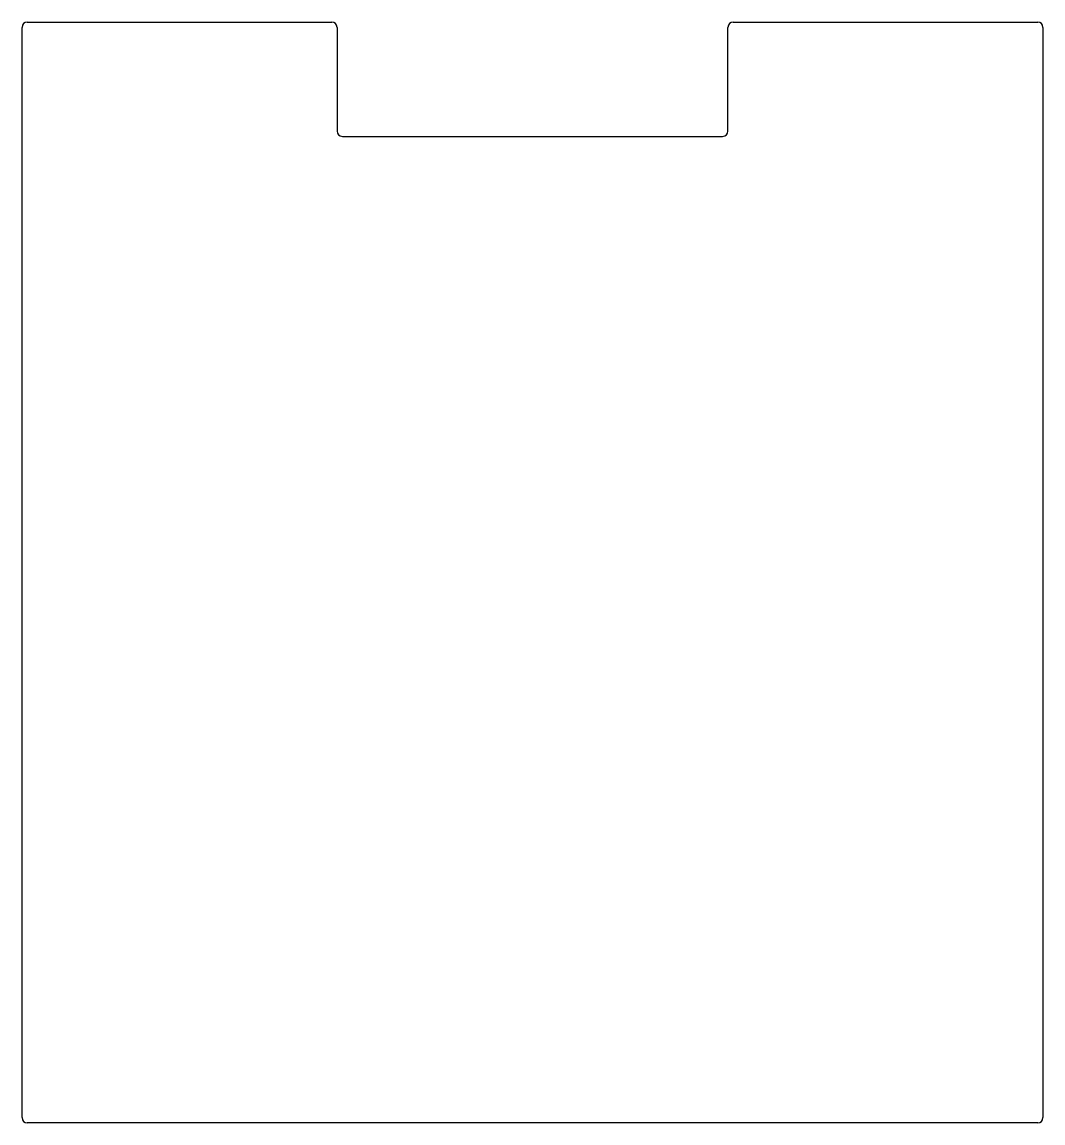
# Model space of a CAD drawing. Extents: x 0 to 384, y 0 to 414.
import ezdxf

# ---------------------------------------------------------------- set-up
doc = ezdxf.new("R2010")
doc.units = 0
doc.layers.add('Sketch', color=7, linetype='CONTINUOUS')

msp = doc.modelspace()

# ---------------------------------------------------------------- linework, layer by layer
at = {"layer": 'Sketch'}
for p, q in [((2, 414), (116.5, 414)), ((267.5, 414), (382, 414)), ((0, 2), (0, 412)), ((118.5, 412), (118.5, 373)), ((265.5, 373), (265.5, 412)), ((384, 412), (384, 2)), ((120.5, 371), (263.5, 371)), ((382, 0), (2, 0))]:
    msp.add_line(p, q, dxfattribs=at)
for centre, start, end in [((2, 412), 90, 180), ((116.5, 412), 0, 90), ((267.5, 412), 90, 180), ((382, 412), 0, 90), ((120.5, 373), 180, -90), ((263.5, 373), -90, 0), ((2, 2), -180, -90), ((382, 2), -90, 0)]:
    msp.add_arc(centre, 2, start, end, dxfattribs=at)

doc.saveas('drawing.dxf')
